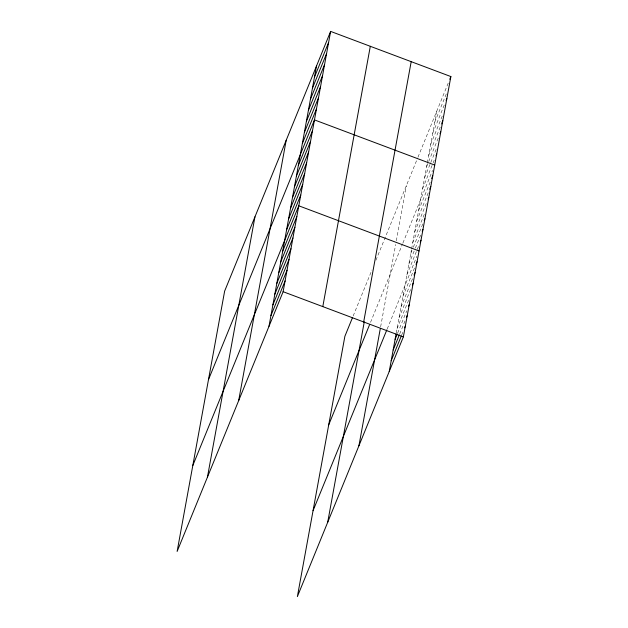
<?xml version="1.0" encoding="UTF-8"?>
<svg xmlns="http://www.w3.org/2000/svg" width="628" height="628" viewBox="0 0 628 628"><rect width="100%" height="100%" fill="white"/><g stroke="black" fill="none" stroke-linecap="round" stroke-linejoin="round"><path stroke-width="0.47" stroke-dasharray="3.14 2.35" d="M380.639 326.78L395.656 244.488M396.331 240.799L406.426 185.48M396.252 333.036L411.442 249.818M411.607 248.924L427.15 163.751M427.315 162.833L436.743 111.203M353.179 315.955L371.949 269.969M375.913 260.251L417.612 158.068M417.973 157.188L449.067 81.004M434.717 122.264L446.681 92.952M432.7 133.332L445.024 103.133M430.682 144.393L442.646 115.081M428.665 155.454L441.351 124.368M426.648 166.522L438.964 136.315M424.622 177.583L430.423 163.366M430.784 162.479L436.586 148.271M422.605 188.643L432.755 163.775M433.116 162.888L434.207 160.219M370.528 322.368L402.54 243.923M402.901 243.036L432.551 170.4M418.625 210.443L430.227 182.026M416.67 221.182L428.626 191.87M414.708 231.92L426.31 203.496M412.745 242.659L424.709 213.347M410.791 253.398L412.965 248.068M413.326 247.181L423.115 223.199M408.828 264.137L414.99 249.033M415.351 248.146L420.791 234.825M406.865 274.868L418.468 246.451M387.225 328.939L416.874 256.295M402.948 296.345L414.551 267.921M400.986 307.084L412.949 277.772M399.031 317.823L411.356 287.624M397.069 328.562L409.032 299.25M397.65 333.083L406.709 310.876M399.675 334.049L405.115 320.727M401.7 335.014L402.791 332.353"/><path stroke-width="0.94" d="M207.436 477.162L254.944 216.848M238.671 400.625L286.18 140.319M268.98 326.348L316.488 66.042M330.626 31.4L224.636 291.133L177.127 551.439L283.118 291.706L330.626 31.4L450.873 76.561L403.364 336.867L297.374 596.6L344.882 336.294L352.457 317.721M322.8 306.613L370.308 46.307M363.683 321.968L411.191 61.662M327.69 522.323L364.256 321.936M358.918 445.794L380.309 328.57M389.234 371.509L396.087 333.931M314.471 77.103L328.609 42.461M312.454 88.163L326.591 53.529M310.436 99.232L324.566 64.59M308.411 110.293L322.549 75.65M306.393 121.353L320.531 86.719M304.376 132.422L318.514 97.78M302.358 143.482L316.496 108.84M208.48 379.634L314.471 119.901L434.725 165.07M298.379 165.282L312.516 130.64M296.416 176.021L310.554 141.379M294.461 186.759L308.591 152.117M292.499 197.498L306.637 162.856M290.536 208.237L304.674 173.595M288.582 218.968L302.712 184.334M286.619 229.707L300.757 195.065M192.804 465.536L298.795 205.803L419.049 250.964M282.702 251.184L296.84 216.542M280.74 261.923L294.877 227.281M278.777 272.662L292.915 238.02M276.822 283.401L290.96 248.759M274.86 294.132L288.998 259.497M272.897 304.87L287.035 270.236M270.943 315.609L285.081 280.967M449.789 79.23L450.873 76.561M446.115 100.464L446.838 98.69M441.712 123.481L442.803 120.812M440.055 133.654L440.778 131.88M436.02 155.783L436.743 154.001M328.727 424.795L369.452 325.006M431.679 178.47L432.763 175.801M429.717 189.209L430.8 186.54M428.115 199.052L428.845 197.278M424.198 220.53L424.928 218.756M422.244 231.269L422.966 229.495M420.281 242.008L421.003 240.234M313.05 510.697L386.864 329.826M415.995 264.372L417.086 261.703M414.04 275.111L415.124 272.442M412.439 284.955L413.169 283.181M395.106 339.301L397.289 333.97M408.522 306.433L409.244 304.659M393.152 350.031L399.314 334.936M406.559 317.171L407.289 315.397M391.189 360.77L401.339 335.901M404.605 327.91L405.327 326.136M283.118 291.706L403.364 336.867"/></g></svg>
